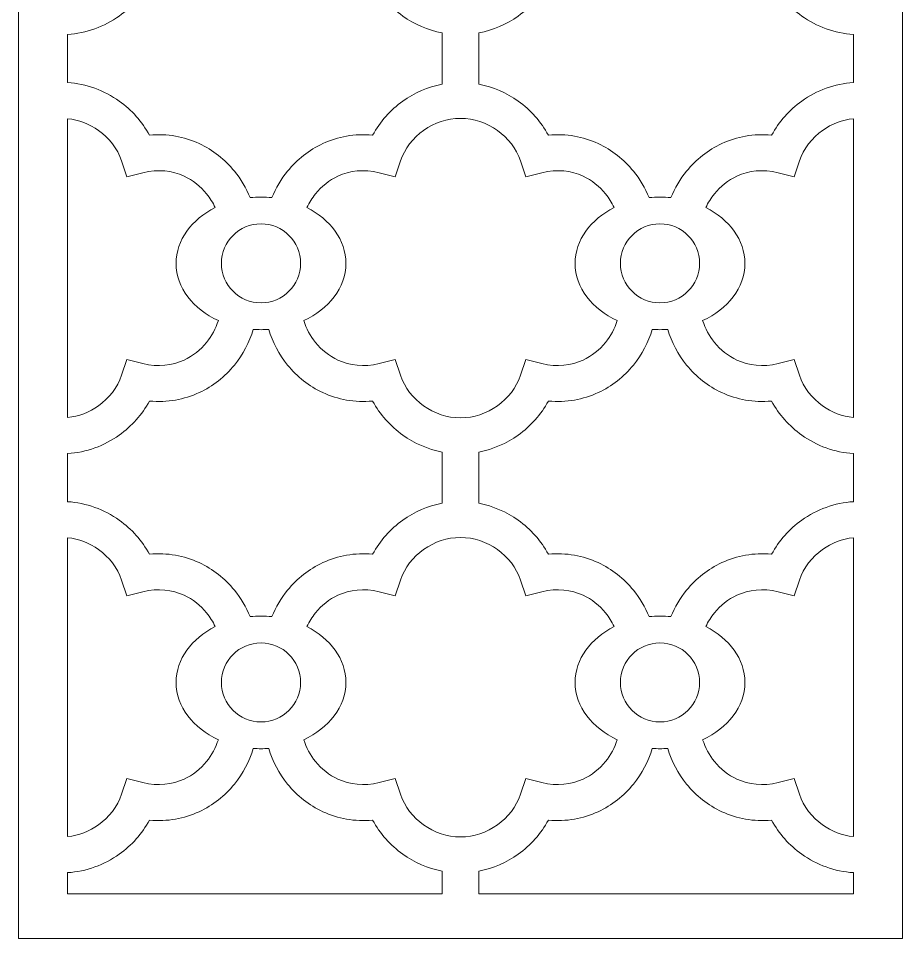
# Model space of a CAD drawing. Header units: centimetres. Extents: x -15.6 to -1.9, y -5.3 to 9.5.
# Drawn here: x -15.62 to -8.98, y -5.25 to 1.66 of the extents above; entities that cross this region are included whole.
import ezdxf

# ---------------------------------------------------------------- set-up
doc = ezdxf.new("R2010")
doc.units = ezdxf.units.CM
doc.header["$MEASUREMENT"] = 0
doc.layers.add('layer 1', color=7, linetype='Continuous')

msp = doc.modelspace()

# ---------------------------------------------------------------- linework, layer by layer
at = {"layer": 'layer 1', "lineweight": 9}
for points, knots in [([(-8.98358, 3.29263), (-8.98358, 3.29263), (-8.98358, -5.25445), (-8.98358, -5.25445), (-8.98358, -5.25445), (-8.98358, -5.25445), (-15.62365, -5.25445), (-15.62365, -5.25445), (-15.62365, -5.25445), (-15.62365, -5.25445), (-15.62365, 3.29263), (-15.62365, 3.29263), (-15.62365, 3.29263), (-15.62365, 3.29263), (-15.62365, 3.2931), (-15.62365, 3.2931), (-15.62365, 3.2931), (-15.62365, 3.2931), (-15.62365, 9.5), (-15.62365, 9.5), (-15.62365, 9.5), (-15.62365, 9.5), (-8.98358, 9.5), (-8.98358, 9.5), (-8.98358, 9.5), (-8.98358, 9.5), (-8.98358, 3.29274), (-8.98358, 3.29274), (-8.98358, 3.29274), (-8.98358, 3.29274), (-8.98358, 3.29263), (-8.98358, 3.29263)], [0, 0, 0, 0, 0.1111111, 0.1111111, 0.1111111, 0.1111111, 0.2222222, 0.2222222, 0.2222222, 0.2222222, 0.3333333, 0.3333333, 0.3333333, 0.3333333, 0.4444444, 0.4444444, 0.4444444, 0.4444444, 0.5555556, 0.5555556, 0.5555556, 0.5555556, 0.6666667, 0.6666667, 0.6666667, 0.6666667, 0.7777778, 0.7777778, 0.7777778, 0.7777778, 1, 1, 1, 1]), ([(-15.25475, 1.17509), (-15.25475, 1.17509), (-15.25475, 1.5364), (-15.25475, 1.5364), (-15.25475, 1.5364), (-15.11406, 1.54488), (-14.97918, 1.59506), (-14.86622, 1.6755), (-14.86622, 1.6755), (-14.77293, 1.74193), (-14.69445, 1.82937), (-14.63987, 1.93135), (-14.63987, 1.93135), (-14.50476, 1.91819), (-14.378, 1.94259), (-14.26644, 1.9943), (-14.26644, 1.9943), (-14.16252, 2.04246), (-14.07229, 2.11435), (-14.00127, 2.20162), (-14.00127, 2.20162), (-13.93708, 2.28048), (-13.88853, 2.37181), (-13.85969, 2.46936), (-13.85969, 2.46936), (-13.84057, 2.468), (-13.82122, 2.46726), (-13.80166, 2.46726), (-13.80166, 2.46726), (-13.78211, 2.46726), (-13.76277, 2.468), (-13.74365, 2.46936), (-13.74365, 2.46936), (-13.71482, 2.3718), (-13.66626, 2.28048), (-13.60207, 2.20162), (-13.60207, 2.20162), (-13.53104, 2.11435), (-13.44082, 2.04246), (-13.3369, 1.9943), (-13.3369, 1.9943), (-13.22535, 1.94259), (-13.09858, 1.91819), (-12.96347, 1.93136), (-12.96347, 1.93136), (-12.90889, 1.82937), (-12.83042, 1.74193), (-12.73712, 1.6755), (-12.73712, 1.6755), (-12.64943, 1.61305), (-12.54851, 1.56884), (-12.44194, 1.54822), (-12.44194, 1.54822), (-12.44194, 1.54822), (-12.44194, 1.16337), (-12.44194, 1.16337), (-12.44194, 1.16337), (-12.54839, 1.14273), (-12.64922, 1.09856), (-12.73688, 1.03618), (-12.73688, 1.03618), (-12.83023, 0.96976), (-12.90877, 0.88229), (-12.96342, 0.78025), (-12.96342, 0.78025), (-13.09856, 0.79342), (-13.22533, 0.76903), (-13.3369, 0.71732), (-13.3369, 0.71732), (-13.44082, 0.66916), (-13.53104, 0.59727), (-13.60207, 0.51), (-13.60207, 0.51), (-13.65079, 0.45014), (-13.69051, 0.3831), (-13.71944, 0.31161), (-13.71944, 0.31161), (-13.74637, 0.31435), (-13.77381, 0.31577), (-13.80166, 0.31577), (-13.80166, 0.31577), (-13.82953, 0.31577), (-13.85698, 0.31435), (-13.88391, 0.31161), (-13.88391, 0.31161), (-13.91283, 0.3831), (-13.95255, 0.45014), (-14.00127, 0.51), (-14.00127, 0.51), (-14.0723, 0.59727), (-14.16252, 0.66916), (-14.26644, 0.71732), (-14.26644, 0.71732), (-14.378, 0.76903), (-14.50476, 0.79342), (-14.63988, 0.78026), (-14.63988, 0.78026), (-14.69446, 0.88227), (-14.7728, 0.9695), (-14.86594, 1.03579), (-14.86594, 1.03579), (-14.97887, 1.11614), (-15.11379, 1.16623), (-15.25475, 1.17509)], [0, 0, 0, 0, 0.037037, 0.037037, 0.037037, 0.037037, 0.0740741, 0.0740741, 0.0740741, 0.0740741, 0.1111111, 0.1111111, 0.1111111, 0.1111111, 0.1481481, 0.1481481, 0.1481481, 0.1481481, 0.1851852, 0.1851852, 0.1851852, 0.1851852, 0.2222222, 0.2222222, 0.2222222, 0.2222222, 0.2592593, 0.2592593, 0.2592593, 0.2592593, 0.2962963, 0.2962963, 0.2962963, 0.2962963, 0.3333333, 0.3333333, 0.3333333, 0.3333333, 0.3703704, 0.3703704, 0.3703704, 0.3703704, 0.4074074, 0.4074074, 0.4074074, 0.4074074, 0.4444444, 0.4444444, 0.4444444, 0.4444444, 0.4814815, 0.4814815, 0.4814815, 0.4814815, 0.5185185, 0.5185185, 0.5185185, 0.5185185, 0.5555556, 0.5555556, 0.5555556, 0.5555556, 0.5925926, 0.5925926, 0.5925926, 0.5925926, 0.6296296, 0.6296296, 0.6296296, 0.6296296, 0.6666667, 0.6666667, 0.6666667, 0.6666667, 0.7037037, 0.7037037, 0.7037037, 0.7037037, 0.7407407, 0.7407407, 0.7407407, 0.7407407, 0.7777778, 0.7777778, 0.7777778, 0.7777778, 0.8148148, 0.8148148, 0.8148148, 0.8148148, 0.8518519, 0.8518519, 0.8518519, 0.8518519, 0.8888889, 0.8888889, 0.8888889, 0.8888889, 0.9259259, 0.9259259, 0.9259259, 0.9259259, 1, 1, 1, 1]), ([(-9.35247, 1.5364), (-9.35247, 1.5364), (-9.35247, 1.17522), (-9.35247, 1.17522), (-9.35247, 1.17522), (-9.49301, 1.16671), (-9.6278, 1.11656), (-9.74076, 1.03618), (-9.74076, 1.03618), (-9.83411, 0.96976), (-9.91265, 0.88229), (-9.96729, 0.78025), (-9.96729, 0.78025), (-10.10243, 0.79342), (-10.22921, 0.76903), (-10.34077, 0.71732), (-10.34077, 0.71732), (-10.44469, 0.66916), (-10.53492, 0.59727), (-10.60595, 0.51), (-10.60595, 0.51), (-10.65467, 0.45014), (-10.69439, 0.38311), (-10.72331, 0.31162), (-10.72331, 0.31162), (-10.75024, 0.31435), (-10.77768, 0.31577), (-10.80554, 0.31577), (-10.80554, 0.31577), (-10.83339, 0.31577), (-10.86084, 0.31435), (-10.88778, 0.31161), (-10.88778, 0.31161), (-10.9167, 0.3831), (-10.95641, 0.45014), (-11.00513, 0.51), (-11.00513, 0.51), (-11.07616, 0.59727), (-11.16639, 0.66916), (-11.27031, 0.71732), (-11.27031, 0.71732), (-11.38187, 0.76903), (-11.50862, 0.79342), (-11.64374, 0.78026), (-11.64374, 0.78026), (-11.69832, 0.88227), (-11.77666, 0.9695), (-11.86982, 1.03579), (-11.86982, 1.03579), (-11.95752, 1.0982), (-12.0585, 1.14234), (-12.16527, 1.16311), (-12.16527, 1.16311), (-12.16527, 1.16311), (-12.16527, 1.54822), (-12.16527, 1.54822), (-12.16527, 1.54822), (-12.05868, 1.56884), (-11.95778, 1.61305), (-11.87008, 1.6755), (-11.87008, 1.6755), (-11.77679, 1.74193), (-11.69832, 1.82937), (-11.64373, 1.93135), (-11.64373, 1.93135), (-11.50862, 1.91819), (-11.38186, 1.94259), (-11.27031, 1.9943), (-11.27031, 1.9943), (-11.16639, 2.04246), (-11.07616, 2.11435), (-11.00513, 2.20162), (-11.00513, 2.20162), (-10.94094, 2.28048), (-10.89239, 2.37181), (-10.86356, 2.46936), (-10.86356, 2.46936), (-10.84444, 2.468), (-10.8251, 2.46726), (-10.80554, 2.46726), (-10.80554, 2.46726), (-10.78598, 2.46726), (-10.76665, 2.468), (-10.74753, 2.46936), (-10.74753, 2.46936), (-10.71869, 2.37181), (-10.67014, 2.28048), (-10.60594, 2.20162), (-10.60594, 2.20162), (-10.53492, 2.11435), (-10.44469, 2.04246), (-10.34077, 1.9943), (-10.34077, 1.9943), (-10.22921, 1.94259), (-10.10245, 1.91819), (-9.96734, 1.93136), (-9.96734, 1.93136), (-9.91275, 1.82937), (-9.83429, 1.74193), (-9.741, 1.6755), (-9.741, 1.6755), (-9.62803, 1.59506), (-9.49315, 1.54488), (-9.35247, 1.5364)], [0, 0, 0, 0, 0.037037, 0.037037, 0.037037, 0.037037, 0.0740741, 0.0740741, 0.0740741, 0.0740741, 0.1111111, 0.1111111, 0.1111111, 0.1111111, 0.1481481, 0.1481481, 0.1481481, 0.1481481, 0.1851852, 0.1851852, 0.1851852, 0.1851852, 0.2222222, 0.2222222, 0.2222222, 0.2222222, 0.2592593, 0.2592593, 0.2592593, 0.2592593, 0.2962963, 0.2962963, 0.2962963, 0.2962963, 0.3333333, 0.3333333, 0.3333333, 0.3333333, 0.3703704, 0.3703704, 0.3703704, 0.3703704, 0.4074074, 0.4074074, 0.4074074, 0.4074074, 0.4444444, 0.4444444, 0.4444444, 0.4444444, 0.4814815, 0.4814815, 0.4814815, 0.4814815, 0.5185185, 0.5185185, 0.5185185, 0.5185185, 0.5555556, 0.5555556, 0.5555556, 0.5555556, 0.5925926, 0.5925926, 0.5925926, 0.5925926, 0.6296296, 0.6296296, 0.6296296, 0.6296296, 0.6666667, 0.6666667, 0.6666667, 0.6666667, 0.7037037, 0.7037037, 0.7037037, 0.7037037, 0.7407407, 0.7407407, 0.7407407, 0.7407407, 0.7777778, 0.7777778, 0.7777778, 0.7777778, 0.8148148, 0.8148148, 0.8148148, 0.8148148, 0.8518519, 0.8518519, 0.8518519, 0.8518519, 0.8888889, 0.8888889, 0.8888889, 0.8888889, 0.9259259, 0.9259259, 0.9259259, 0.9259259, 1, 1, 1, 1]), ([(-15.25475, -1.34037), (-15.25475, -1.34037), (-15.25475, 0.90407), (-15.25475, 0.90407), (-15.25475, 0.90407), (-15.17058, 0.89577), (-15.09031, 0.86455), (-15.0224, 0.81623), (-15.0224, 0.81623), (-14.94275, 0.75956), (-14.88038, 0.67996), (-14.84897, 0.58685), (-14.84897, 0.58685), (-14.84897, 0.58685), (-14.80905, 0.46859), (-14.80905, 0.46859), (-14.80905, 0.46859), (-14.80905, 0.46859), (-14.68828, 0.49872), (-14.68828, 0.49872), (-14.68828, 0.49872), (-14.57466, 0.52707), (-14.46886, 0.51382), (-14.37955, 0.47243), (-14.37955, 0.47243), (-14.31357, 0.44186), (-14.25607, 0.39594), (-14.21058, 0.34006), (-14.21058, 0.34006), (-14.18489, 0.30849), (-14.16304, 0.27371), (-14.14567, 0.23665), (-14.14567, 0.23665), (-14.32197, 0.14786), (-14.43915, -0.00693), (-14.43915, -0.1824), (-14.43915, -0.1824), (-14.43915, -0.36554), (-14.31145, -0.52616), (-14.12211, -0.6127), (-14.12211, -0.6127), (-14.14116, -0.67244), (-14.1714, -0.72809), (-14.21058, -0.77623), (-14.21058, -0.77623), (-14.25607, -0.83212), (-14.31357, -0.87803), (-14.37955, -0.90861), (-14.37955, -0.90861), (-14.46886, -0.95), (-14.57466, -0.96325), (-14.68828, -0.9349), (-14.68828, -0.9349), (-14.68828, -0.9349), (-14.8091, -0.90475), (-14.8091, -0.90475), (-14.8091, -0.90475), (-14.8091, -0.90475), (-14.84897, -1.02303), (-14.84897, -1.02303), (-14.84897, -1.02303), (-14.88031, -1.11603), (-14.94284, -1.19589), (-15.02267, -1.25274), (-15.02267, -1.25274), (-15.09054, -1.30107), (-15.17075, -1.33229), (-15.25475, -1.34037)], [0, 0, 0, 0, 0.0555556, 0.0555556, 0.0555556, 0.0555556, 0.1111111, 0.1111111, 0.1111111, 0.1111111, 0.1666667, 0.1666667, 0.1666667, 0.1666667, 0.2222222, 0.2222222, 0.2222222, 0.2222222, 0.2777778, 0.2777778, 0.2777778, 0.2777778, 0.3333333, 0.3333333, 0.3333333, 0.3333333, 0.3888889, 0.3888889, 0.3888889, 0.3888889, 0.4444444, 0.4444444, 0.4444444, 0.4444444, 0.5, 0.5, 0.5, 0.5, 0.5555556, 0.5555556, 0.5555556, 0.5555556, 0.6111111, 0.6111111, 0.6111111, 0.6111111, 0.6666667, 0.6666667, 0.6666667, 0.6666667, 0.7222222, 0.7222222, 0.7222222, 0.7222222, 0.7777778, 0.7777778, 0.7777778, 0.7777778, 0.8333333, 0.8333333, 0.8333333, 0.8333333, 0.8888889, 0.8888889, 0.8888889, 0.8888889, 1, 1, 1, 1]), ([(-11.12598, -0.6127), (-11.31532, -0.52616), (-11.44301, -0.36554), (-11.44301, -0.1824), (-11.44301, -0.1824), (-11.44301, -0.00693), (-11.32585, 0.14786), (-11.14955, 0.23665), (-11.14955, 0.23665), (-11.16691, 0.27371), (-11.18876, 0.30849), (-11.21444, 0.34006), (-11.21444, 0.34006), (-11.25993, 0.39594), (-11.31744, 0.44186), (-11.38342, 0.47243), (-11.38342, 0.47243), (-11.47272, 0.51382), (-11.57853, 0.52707), (-11.69215, 0.49872), (-11.69215, 0.49872), (-11.69215, 0.49872), (-11.81292, 0.46859), (-11.81292, 0.46859), (-11.81292, 0.46859), (-11.81292, 0.46859), (-11.85284, 0.58685), (-11.85284, 0.58685), (-11.85284, 0.58685), (-11.88425, 0.67996), (-11.94663, 0.75956), (-12.02627, 0.81623), (-12.02627, 0.81623), (-12.10618, 0.8731), (-12.20324, 0.90629), (-12.30361, 0.90629), (-12.30361, 0.90629), (-12.40367, 0.90662), (-12.50059, 0.87344), (-12.58042, 0.81663), (-12.58042, 0.81663), (-12.66036, 0.75975), (-12.72299, 0.67986), (-12.75437, 0.58685), (-12.75437, 0.58685), (-12.75437, 0.58685), (-12.79428, 0.46859), (-12.79428, 0.46859), (-12.79428, 0.46859), (-12.79428, 0.46859), (-12.91506, 0.49872), (-12.91506, 0.49872), (-12.91506, 0.49872), (-13.02868, 0.52707), (-13.13448, 0.51383), (-13.22379, 0.47243), (-13.22379, 0.47243), (-13.28977, 0.44186), (-13.34727, 0.39594), (-13.39276, 0.34006), (-13.39276, 0.34006), (-13.41845, 0.30849), (-13.4403, 0.27371), (-13.45767, 0.23665), (-13.45767, 0.23665), (-13.28137, 0.14787), (-13.16419, -0.00692), (-13.16419, -0.1824), (-13.16419, -0.1824), (-13.16419, -0.36554), (-13.29188, -0.52617), (-13.48123, -0.6127), (-13.48123, -0.6127), (-13.46218, -0.67244), (-13.43194, -0.72809), (-13.39276, -0.77623), (-13.39276, -0.77623), (-13.34727, -0.83212), (-13.28977, -0.87803), (-13.22379, -0.90861), (-13.22379, -0.90861), (-13.13448, -0.95), (-13.02868, -0.96325), (-12.91506, -0.9349), (-12.91506, -0.9349), (-12.91506, -0.9349), (-12.79424, -0.90475), (-12.79424, -0.90475), (-12.79424, -0.90475), (-12.79424, -0.90475), (-12.75437, -1.02303), (-12.75437, -1.02303), (-12.75437, -1.02303), (-12.72303, -1.11603), (-12.6605, -1.19589), (-12.58067, -1.25274), (-12.58067, -1.25274), (-12.50088, -1.30956), (-12.40402, -1.34275), (-12.30402, -1.34246), (-12.30402, -1.34246), (-12.30402, -1.34246), (-12.30319, -1.34246), (-12.30319, -1.34246), (-12.30319, -1.34246), (-12.20318, -1.34275), (-12.10632, -1.30956), (-12.02653, -1.25274), (-12.02653, -1.25274), (-11.94671, -1.19589), (-11.88418, -1.11603), (-11.85284, -1.02303), (-11.85284, -1.02303), (-11.85284, -1.02303), (-11.81297, -0.90475), (-11.81297, -0.90475), (-11.81297, -0.90475), (-11.81297, -0.90475), (-11.69215, -0.9349), (-11.69215, -0.9349), (-11.69215, -0.9349), (-11.57853, -0.96325), (-11.47272, -0.95), (-11.38342, -0.90861), (-11.38342, -0.90861), (-11.31744, -0.87803), (-11.25993, -0.83212), (-11.21444, -0.77623), (-11.21444, -0.77623), (-11.17527, -0.72809), (-11.14503, -0.67244), (-11.12598, -0.6127)], [0, 0, 0, 0, 0.0294118, 0.0294118, 0.0294118, 0.0294118, 0.0588235, 0.0588235, 0.0588235, 0.0588235, 0.0882353, 0.0882353, 0.0882353, 0.0882353, 0.1176471, 0.1176471, 0.1176471, 0.1176471, 0.1470588, 0.1470588, 0.1470588, 0.1470588, 0.1764706, 0.1764706, 0.1764706, 0.1764706, 0.2058824, 0.2058824, 0.2058824, 0.2058824, 0.2352941, 0.2352941, 0.2352941, 0.2352941, 0.2647059, 0.2647059, 0.2647059, 0.2647059, 0.2941176, 0.2941176, 0.2941176, 0.2941176, 0.3235294, 0.3235294, 0.3235294, 0.3235294, 0.3529412, 0.3529412, 0.3529412, 0.3529412, 0.3823529, 0.3823529, 0.3823529, 0.3823529, 0.4117647, 0.4117647, 0.4117647, 0.4117647, 0.4411765, 0.4411765, 0.4411765, 0.4411765, 0.4705882, 0.4705882, 0.4705882, 0.4705882, 0.5, 0.5, 0.5, 0.5, 0.5294118, 0.5294118, 0.5294118, 0.5294118, 0.5588235, 0.5588235, 0.5588235, 0.5588235, 0.5882353, 0.5882353, 0.5882353, 0.5882353, 0.6176471, 0.6176471, 0.6176471, 0.6176471, 0.6470588, 0.6470588, 0.6470588, 0.6470588, 0.6764706, 0.6764706, 0.6764706, 0.6764706, 0.7058824, 0.7058824, 0.7058824, 0.7058824, 0.7352941, 0.7352941, 0.7352941, 0.7352941, 0.7647059, 0.7647059, 0.7647059, 0.7647059, 0.7941176, 0.7941176, 0.7941176, 0.7941176, 0.8235294, 0.8235294, 0.8235294, 0.8235294, 0.8529412, 0.8529412, 0.8529412, 0.8529412, 0.8823529, 0.8823529, 0.8823529, 0.8823529, 0.9117647, 0.9117647, 0.9117647, 0.9117647, 0.9411765, 0.9411765, 0.9411765, 0.9411765, 1, 1, 1, 1]), ([(-9.35247, 0.90418), (-9.35247, 0.90418), (-9.35247, -1.34037), (-9.35247, -1.34037), (-9.35247, -1.34037), (-9.43647, -1.33229), (-9.51668, -1.30107), (-9.58455, -1.25274), (-9.58455, -1.25274), (-9.66438, -1.19589), (-9.7269, -1.11603), (-9.75824, -1.02303), (-9.75824, -1.02303), (-9.75824, -1.02303), (-9.79811, -0.90475), (-9.79811, -0.90475), (-9.79811, -0.90475), (-9.79811, -0.90475), (-9.91893, -0.9349), (-9.91893, -0.9349), (-9.91893, -0.9349), (-10.03254, -0.96325), (-10.13835, -0.95), (-10.22766, -0.90861), (-10.22766, -0.90861), (-10.29364, -0.87803), (-10.35115, -0.83212), (-10.39663, -0.77623), (-10.39663, -0.77623), (-10.43581, -0.72809), (-10.46605, -0.67244), (-10.4851, -0.6127), (-10.4851, -0.6127), (-10.29575, -0.52617), (-10.16806, -0.36555), (-10.16806, -0.1824), (-10.16806, -0.1824), (-10.16806, -0.00692), (-10.28523, 0.14787), (-10.46154, 0.23665), (-10.46154, 0.23665), (-10.44418, 0.27371), (-10.42233, 0.30849), (-10.39663, 0.34006), (-10.39663, 0.34006), (-10.35115, 0.39594), (-10.29364, 0.44186), (-10.22766, 0.47243), (-10.22766, 0.47243), (-10.13835, 0.51383), (-10.03255, 0.52707), (-9.91893, 0.49872), (-9.91893, 0.49872), (-9.91893, 0.49872), (-9.79816, 0.46859), (-9.79816, 0.46859), (-9.79816, 0.46859), (-9.79816, 0.46859), (-9.75824, 0.58685), (-9.75824, 0.58685), (-9.75824, 0.58685), (-9.72686, 0.67986), (-9.66424, 0.75975), (-9.5843, 0.81663), (-9.5843, 0.81663), (-9.5165, 0.86488), (-9.43637, 0.89608), (-9.35247, 0.90418)], [0, 0, 0, 0, 0.0555556, 0.0555556, 0.0555556, 0.0555556, 0.1111111, 0.1111111, 0.1111111, 0.1111111, 0.1666667, 0.1666667, 0.1666667, 0.1666667, 0.2222222, 0.2222222, 0.2222222, 0.2222222, 0.2777778, 0.2777778, 0.2777778, 0.2777778, 0.3333333, 0.3333333, 0.3333333, 0.3333333, 0.3888889, 0.3888889, 0.3888889, 0.3888889, 0.4444444, 0.4444444, 0.4444444, 0.4444444, 0.5, 0.5, 0.5, 0.5, 0.5555556, 0.5555556, 0.5555556, 0.5555556, 0.6111111, 0.6111111, 0.6111111, 0.6111111, 0.6666667, 0.6666667, 0.6666667, 0.6666667, 0.7222222, 0.7222222, 0.7222222, 0.7222222, 0.7777778, 0.7777778, 0.7777778, 0.7777778, 0.8333333, 0.8333333, 0.8333333, 0.8333333, 0.8888889, 0.8888889, 0.8888889, 0.8888889, 1, 1, 1, 1]), ([(-13.80166, 0.11445), (-13.63796, 0.11445), (-13.50438, -0.01892), (-13.50438, -0.1824), (-13.50438, -0.1824), (-13.50438, -0.34585), (-13.63796, -0.47922), (-13.80166, -0.47922), (-13.80166, -0.47922), (-13.96538, -0.47922), (-14.09895, -0.34585), (-14.09895, -0.1824), (-14.09895, -0.1824), (-14.09895, -0.01892), (-13.96538, 0.11445), (-13.80166, 0.11445)], [0, 0, 0, 0, 0.2, 0.2, 0.2, 0.2, 0.4, 0.4, 0.4, 0.4, 0.6, 0.6, 0.6, 0.6, 1, 1, 1, 1]), ([(-10.80554, 0.11445), (-10.64182, 0.11445), (-10.50825, -0.01892), (-10.50825, -0.1824), (-10.50825, -0.1824), (-10.50825, -0.34585), (-10.64182, -0.47922), (-10.80554, -0.47922), (-10.80554, -0.47922), (-10.96926, -0.47922), (-11.10282, -0.34585), (-11.10282, -0.1824), (-11.10282, -0.1824), (-11.10282, -0.01892), (-10.96926, 0.11445), (-10.80554, 0.11445)], [0, 0, 0, 0, 0.2, 0.2, 0.2, 0.2, 0.4, 0.4, 0.4, 0.4, 0.6, 0.6, 0.6, 0.6, 1, 1, 1, 1]), ([(-15.25475, -1.97271), (-15.25475, -1.97271), (-15.25475, -1.61139), (-15.25475, -1.61139), (-15.25475, -1.61139), (-15.11406, -1.60291), (-14.97918, -1.55274), (-14.86622, -1.47229), (-14.86622, -1.47229), (-14.77293, -1.40586), (-14.69445, -1.31843), (-14.63987, -1.21645), (-14.63987, -1.21645), (-14.50476, -1.2296), (-14.378, -1.2052), (-14.26644, -1.15349), (-14.26644, -1.15349), (-14.16252, -1.10533), (-14.07229, -1.03344), (-14.00127, -0.94618), (-14.00127, -0.94618), (-13.93708, -0.86731), (-13.88853, -0.77598), (-13.85969, -0.67843), (-13.85969, -0.67843), (-13.84057, -0.6798), (-13.82122, -0.68054), (-13.80166, -0.68054), (-13.80166, -0.68054), (-13.78211, -0.68054), (-13.76277, -0.6798), (-13.74365, -0.67844), (-13.74365, -0.67844), (-13.71482, -0.77599), (-13.66626, -0.86731), (-13.60207, -0.94618), (-13.60207, -0.94618), (-13.53104, -1.03344), (-13.44082, -1.10533), (-13.3369, -1.15349), (-13.3369, -1.15349), (-13.22535, -1.2052), (-13.09858, -1.2296), (-12.96347, -1.21644), (-12.96347, -1.21644), (-12.90889, -1.31843), (-12.83042, -1.40586), (-12.73712, -1.47229), (-12.73712, -1.47229), (-12.64943, -1.53475), (-12.54851, -1.57896), (-12.44194, -1.59958), (-12.44194, -1.59958), (-12.44194, -1.59958), (-12.44194, -1.98443), (-12.44194, -1.98443), (-12.44194, -1.98443), (-12.54839, -2.00506), (-12.64922, -2.04923), (-12.73688, -2.11161), (-12.73688, -2.11161), (-12.83023, -2.17803), (-12.90877, -2.2655), (-12.96342, -2.36754), (-12.96342, -2.36754), (-13.09856, -2.35437), (-13.22533, -2.37876), (-13.3369, -2.43048), (-13.3369, -2.43048), (-13.44082, -2.47864), (-13.53104, -2.55053), (-13.60207, -2.6378), (-13.60207, -2.6378), (-13.65079, -2.69766), (-13.69051, -2.76469), (-13.71944, -2.83618), (-13.71944, -2.83618), (-13.74637, -2.83344), (-13.77381, -2.83203), (-13.80166, -2.83203), (-13.80166, -2.83203), (-13.82953, -2.83203), (-13.85698, -2.83345), (-13.88391, -2.83618), (-13.88391, -2.83618), (-13.91283, -2.76469), (-13.95255, -2.69766), (-14.00127, -2.6378), (-14.00127, -2.6378), (-14.0723, -2.55053), (-14.16252, -2.47864), (-14.26644, -2.43048), (-14.26644, -2.43048), (-14.378, -2.37877), (-14.50476, -2.35437), (-14.63988, -2.36754), (-14.63988, -2.36754), (-14.69446, -2.26553), (-14.7728, -2.1783), (-14.86594, -2.11201), (-14.86594, -2.11201), (-14.97887, -2.03166), (-15.11379, -1.98157), (-15.25475, -1.97271)], [0, 0, 0, 0, 0.037037, 0.037037, 0.037037, 0.037037, 0.0740741, 0.0740741, 0.0740741, 0.0740741, 0.1111111, 0.1111111, 0.1111111, 0.1111111, 0.1481481, 0.1481481, 0.1481481, 0.1481481, 0.1851852, 0.1851852, 0.1851852, 0.1851852, 0.2222222, 0.2222222, 0.2222222, 0.2222222, 0.2592593, 0.2592593, 0.2592593, 0.2592593, 0.2962963, 0.2962963, 0.2962963, 0.2962963, 0.3333333, 0.3333333, 0.3333333, 0.3333333, 0.3703704, 0.3703704, 0.3703704, 0.3703704, 0.4074074, 0.4074074, 0.4074074, 0.4074074, 0.4444444, 0.4444444, 0.4444444, 0.4444444, 0.4814815, 0.4814815, 0.4814815, 0.4814815, 0.5185185, 0.5185185, 0.5185185, 0.5185185, 0.5555556, 0.5555556, 0.5555556, 0.5555556, 0.5925926, 0.5925926, 0.5925926, 0.5925926, 0.6296296, 0.6296296, 0.6296296, 0.6296296, 0.6666667, 0.6666667, 0.6666667, 0.6666667, 0.7037037, 0.7037037, 0.7037037, 0.7037037, 0.7407407, 0.7407407, 0.7407407, 0.7407407, 0.7777778, 0.7777778, 0.7777778, 0.7777778, 0.8148148, 0.8148148, 0.8148148, 0.8148148, 0.8518519, 0.8518519, 0.8518519, 0.8518519, 0.8888889, 0.8888889, 0.8888889, 0.8888889, 0.9259259, 0.9259259, 0.9259259, 0.9259259, 1, 1, 1, 1]), ([(-9.35247, -1.61139), (-9.35247, -1.61139), (-9.35247, -1.97258), (-9.35247, -1.97258), (-9.35247, -1.97258), (-9.49301, -1.98108), (-9.6278, -2.03123), (-9.74076, -2.11161), (-9.74076, -2.11161), (-9.83411, -2.17803), (-9.91265, -2.2655), (-9.96729, -2.36754), (-9.96729, -2.36754), (-10.10243, -2.35437), (-10.22921, -2.37876), (-10.34077, -2.43048), (-10.34077, -2.43048), (-10.44469, -2.47864), (-10.53492, -2.55053), (-10.60595, -2.6378), (-10.60595, -2.6378), (-10.65467, -2.69766), (-10.69439, -2.76468), (-10.72331, -2.83618), (-10.72331, -2.83618), (-10.75024, -2.83344), (-10.77768, -2.83203), (-10.80554, -2.83203), (-10.80554, -2.83203), (-10.83339, -2.83203), (-10.86084, -2.83345), (-10.88778, -2.83618), (-10.88778, -2.83618), (-10.9167, -2.76469), (-10.95641, -2.69766), (-11.00513, -2.6378), (-11.00513, -2.6378), (-11.07616, -2.55053), (-11.16639, -2.47864), (-11.27031, -2.43048), (-11.27031, -2.43048), (-11.38187, -2.37877), (-11.50862, -2.35437), (-11.64374, -2.36754), (-11.64374, -2.36754), (-11.69832, -2.26553), (-11.77666, -2.1783), (-11.86982, -2.11201), (-11.86982, -2.11201), (-11.95752, -2.0496), (-12.0585, -2.00545), (-12.16527, -1.98469), (-12.16527, -1.98469), (-12.16527, -1.98469), (-12.16527, -1.59958), (-12.16527, -1.59958), (-12.16527, -1.59958), (-12.05868, -1.57897), (-11.95778, -1.53475), (-11.87008, -1.47229), (-11.87008, -1.47229), (-11.77679, -1.40586), (-11.69832, -1.31843), (-11.64373, -1.21645), (-11.64373, -1.21645), (-11.50862, -1.2296), (-11.38186, -1.2052), (-11.27031, -1.15349), (-11.27031, -1.15349), (-11.16639, -1.10533), (-11.07616, -1.03344), (-11.00513, -0.94618), (-11.00513, -0.94618), (-10.94094, -0.86731), (-10.89239, -0.77598), (-10.86356, -0.67843), (-10.86356, -0.67843), (-10.84444, -0.6798), (-10.8251, -0.68054), (-10.80554, -0.68054), (-10.80554, -0.68054), (-10.78598, -0.68054), (-10.76665, -0.6798), (-10.74753, -0.67844), (-10.74753, -0.67844), (-10.71869, -0.77599), (-10.67014, -0.86731), (-10.60594, -0.94618), (-10.60594, -0.94618), (-10.53492, -1.03344), (-10.44469, -1.10533), (-10.34077, -1.15349), (-10.34077, -1.15349), (-10.22921, -1.2052), (-10.10245, -1.2296), (-9.96734, -1.21644), (-9.96734, -1.21644), (-9.91275, -1.31843), (-9.83429, -1.40586), (-9.741, -1.47229), (-9.741, -1.47229), (-9.62803, -1.55274), (-9.49315, -1.60291), (-9.35247, -1.61139)], [0, 0, 0, 0, 0.037037, 0.037037, 0.037037, 0.037037, 0.0740741, 0.0740741, 0.0740741, 0.0740741, 0.1111111, 0.1111111, 0.1111111, 0.1111111, 0.1481481, 0.1481481, 0.1481481, 0.1481481, 0.1851852, 0.1851852, 0.1851852, 0.1851852, 0.2222222, 0.2222222, 0.2222222, 0.2222222, 0.2592593, 0.2592593, 0.2592593, 0.2592593, 0.2962963, 0.2962963, 0.2962963, 0.2962963, 0.3333333, 0.3333333, 0.3333333, 0.3333333, 0.3703704, 0.3703704, 0.3703704, 0.3703704, 0.4074074, 0.4074074, 0.4074074, 0.4074074, 0.4444444, 0.4444444, 0.4444444, 0.4444444, 0.4814815, 0.4814815, 0.4814815, 0.4814815, 0.5185185, 0.5185185, 0.5185185, 0.5185185, 0.5555556, 0.5555556, 0.5555556, 0.5555556, 0.5925926, 0.5925926, 0.5925926, 0.5925926, 0.6296296, 0.6296296, 0.6296296, 0.6296296, 0.6666667, 0.6666667, 0.6666667, 0.6666667, 0.7037037, 0.7037037, 0.7037037, 0.7037037, 0.7407407, 0.7407407, 0.7407407, 0.7407407, 0.7777778, 0.7777778, 0.7777778, 0.7777778, 0.8148148, 0.8148148, 0.8148148, 0.8148148, 0.8518519, 0.8518519, 0.8518519, 0.8518519, 0.8888889, 0.8888889, 0.8888889, 0.8888889, 0.9259259, 0.9259259, 0.9259259, 0.9259259, 1, 1, 1, 1]), ([(-15.25475, -4.48816), (-15.25475, -4.48816), (-15.25475, -2.24372), (-15.25475, -2.24372), (-15.25475, -2.24372), (-15.17058, -2.25202), (-15.09031, -2.28324), (-15.0224, -2.33157), (-15.0224, -2.33157), (-14.94275, -2.38824), (-14.88038, -2.46784), (-14.84897, -2.56094), (-14.84897, -2.56094), (-14.84897, -2.56094), (-14.80905, -2.67921), (-14.80905, -2.67921), (-14.80905, -2.67921), (-14.80905, -2.67921), (-14.68828, -2.64907), (-14.68828, -2.64907), (-14.68828, -2.64907), (-14.57466, -2.62073), (-14.46886, -2.63397), (-14.37955, -2.67536), (-14.37955, -2.67536), (-14.31357, -2.70594), (-14.25607, -2.75186), (-14.21058, -2.80774), (-14.21058, -2.80774), (-14.18489, -2.8393), (-14.16304, -2.87409), (-14.14567, -2.91114), (-14.14567, -2.91114), (-14.32197, -2.99994), (-14.43915, -3.15472), (-14.43915, -3.33019), (-14.43915, -3.33019), (-14.43915, -3.51334), (-14.31145, -3.67394), (-14.12211, -3.7605), (-14.12211, -3.7605), (-14.14116, -3.82024), (-14.1714, -3.87589), (-14.21058, -3.92403), (-14.21058, -3.92403), (-14.25607, -3.97991), (-14.31357, -4.02582), (-14.37955, -4.0564), (-14.37955, -4.0564), (-14.46886, -4.0978), (-14.57466, -4.11105), (-14.68828, -4.08269), (-14.68828, -4.08269), (-14.68828, -4.08269), (-14.8091, -4.05255), (-14.8091, -4.05255), (-14.8091, -4.05255), (-14.8091, -4.05255), (-14.84897, -4.17083), (-14.84897, -4.17083), (-14.84897, -4.17083), (-14.88031, -4.26382), (-14.94284, -4.34368), (-15.02267, -4.40054), (-15.02267, -4.40054), (-15.09054, -4.44886), (-15.17075, -4.48009), (-15.25475, -4.48816)], [0, 0, 0, 0, 0.0555556, 0.0555556, 0.0555556, 0.0555556, 0.1111111, 0.1111111, 0.1111111, 0.1111111, 0.1666667, 0.1666667, 0.1666667, 0.1666667, 0.2222222, 0.2222222, 0.2222222, 0.2222222, 0.2777778, 0.2777778, 0.2777778, 0.2777778, 0.3333333, 0.3333333, 0.3333333, 0.3333333, 0.3888889, 0.3888889, 0.3888889, 0.3888889, 0.4444444, 0.4444444, 0.4444444, 0.4444444, 0.5, 0.5, 0.5, 0.5, 0.5555556, 0.5555556, 0.5555556, 0.5555556, 0.6111111, 0.6111111, 0.6111111, 0.6111111, 0.6666667, 0.6666667, 0.6666667, 0.6666667, 0.7222222, 0.7222222, 0.7222222, 0.7222222, 0.7777778, 0.7777778, 0.7777778, 0.7777778, 0.8333333, 0.8333333, 0.8333333, 0.8333333, 0.8888889, 0.8888889, 0.8888889, 0.8888889, 1, 1, 1, 1]), ([(-11.12598, -3.7605), (-11.31532, -3.67394), (-11.44301, -3.51334), (-11.44301, -3.33019), (-11.44301, -3.33019), (-11.44301, -3.15472), (-11.32585, -2.99993), (-11.14955, -2.91114), (-11.14955, -2.91114), (-11.16691, -2.87409), (-11.18876, -2.8393), (-11.21444, -2.80774), (-11.21444, -2.80774), (-11.25993, -2.75186), (-11.31744, -2.70594), (-11.38342, -2.67536), (-11.38342, -2.67536), (-11.47272, -2.63397), (-11.57853, -2.62073), (-11.69215, -2.64907), (-11.69215, -2.64907), (-11.69215, -2.64907), (-11.81292, -2.67921), (-11.81292, -2.67921), (-11.81292, -2.67921), (-11.81292, -2.67921), (-11.85284, -2.56094), (-11.85284, -2.56094), (-11.85284, -2.56094), (-11.88425, -2.46784), (-11.94663, -2.38824), (-12.02627, -2.33157), (-12.02627, -2.33157), (-12.10618, -2.27469), (-12.20324, -2.24151), (-12.30361, -2.24151), (-12.30361, -2.24151), (-12.40367, -2.24117), (-12.50059, -2.27434), (-12.58042, -2.33116), (-12.58042, -2.33116), (-12.66036, -2.38805), (-12.72299, -2.46794), (-12.75437, -2.56094), (-12.75437, -2.56094), (-12.75437, -2.56094), (-12.79428, -2.67921), (-12.79428, -2.67921), (-12.79428, -2.67921), (-12.79428, -2.67921), (-12.91506, -2.64907), (-12.91506, -2.64907), (-12.91506, -2.64907), (-13.02868, -2.62073), (-13.13448, -2.63397), (-13.22379, -2.67536), (-13.22379, -2.67536), (-13.28977, -2.70594), (-13.34727, -2.75186), (-13.39276, -2.80774), (-13.39276, -2.80774), (-13.41845, -2.8393), (-13.4403, -2.87408), (-13.45767, -2.91114), (-13.45767, -2.91114), (-13.28137, -2.99993), (-13.16419, -3.15472), (-13.16419, -3.33019), (-13.16419, -3.33019), (-13.16419, -3.51334), (-13.29188, -3.67396), (-13.48123, -3.7605), (-13.48123, -3.7605), (-13.46218, -3.82024), (-13.43194, -3.87589), (-13.39276, -3.92403), (-13.39276, -3.92403), (-13.34727, -3.97991), (-13.28977, -4.02582), (-13.22379, -4.0564), (-13.22379, -4.0564), (-13.13448, -4.0978), (-13.02868, -4.11105), (-12.91506, -4.08269), (-12.91506, -4.08269), (-12.91506, -4.08269), (-12.79424, -4.05255), (-12.79424, -4.05255), (-12.79424, -4.05255), (-12.79424, -4.05255), (-12.75437, -4.17083), (-12.75437, -4.17083), (-12.75437, -4.17083), (-12.72303, -4.26382), (-12.6605, -4.34368), (-12.58067, -4.40054), (-12.58067, -4.40054), (-12.50088, -4.45735), (-12.40402, -4.49055), (-12.30402, -4.49026), (-12.30402, -4.49026), (-12.30402, -4.49026), (-12.30319, -4.49026), (-12.30319, -4.49026), (-12.30319, -4.49026), (-12.20318, -4.49055), (-12.10632, -4.45735), (-12.02653, -4.40054), (-12.02653, -4.40054), (-11.94671, -4.34368), (-11.88418, -4.26382), (-11.85284, -4.17083), (-11.85284, -4.17083), (-11.85284, -4.17083), (-11.81297, -4.05255), (-11.81297, -4.05255), (-11.81297, -4.05255), (-11.81297, -4.05255), (-11.69215, -4.08269), (-11.69215, -4.08269), (-11.69215, -4.08269), (-11.57853, -4.11105), (-11.47272, -4.0978), (-11.38342, -4.0564), (-11.38342, -4.0564), (-11.31744, -4.02582), (-11.25993, -3.97991), (-11.21444, -3.92403), (-11.21444, -3.92403), (-11.17527, -3.87589), (-11.14503, -3.82024), (-11.12598, -3.7605)], [0, 0, 0, 0, 0.0294118, 0.0294118, 0.0294118, 0.0294118, 0.0588235, 0.0588235, 0.0588235, 0.0588235, 0.0882353, 0.0882353, 0.0882353, 0.0882353, 0.1176471, 0.1176471, 0.1176471, 0.1176471, 0.1470588, 0.1470588, 0.1470588, 0.1470588, 0.1764706, 0.1764706, 0.1764706, 0.1764706, 0.2058824, 0.2058824, 0.2058824, 0.2058824, 0.2352941, 0.2352941, 0.2352941, 0.2352941, 0.2647059, 0.2647059, 0.2647059, 0.2647059, 0.2941176, 0.2941176, 0.2941176, 0.2941176, 0.3235294, 0.3235294, 0.3235294, 0.3235294, 0.3529412, 0.3529412, 0.3529412, 0.3529412, 0.3823529, 0.3823529, 0.3823529, 0.3823529, 0.4117647, 0.4117647, 0.4117647, 0.4117647, 0.4411765, 0.4411765, 0.4411765, 0.4411765, 0.4705882, 0.4705882, 0.4705882, 0.4705882, 0.5, 0.5, 0.5, 0.5, 0.5294118, 0.5294118, 0.5294118, 0.5294118, 0.5588235, 0.5588235, 0.5588235, 0.5588235, 0.5882353, 0.5882353, 0.5882353, 0.5882353, 0.6176471, 0.6176471, 0.6176471, 0.6176471, 0.6470588, 0.6470588, 0.6470588, 0.6470588, 0.6764706, 0.6764706, 0.6764706, 0.6764706, 0.7058824, 0.7058824, 0.7058824, 0.7058824, 0.7352941, 0.7352941, 0.7352941, 0.7352941, 0.7647059, 0.7647059, 0.7647059, 0.7647059, 0.7941176, 0.7941176, 0.7941176, 0.7941176, 0.8235294, 0.8235294, 0.8235294, 0.8235294, 0.8529412, 0.8529412, 0.8529412, 0.8529412, 0.8823529, 0.8823529, 0.8823529, 0.8823529, 0.9117647, 0.9117647, 0.9117647, 0.9117647, 0.9411765, 0.9411765, 0.9411765, 0.9411765, 1, 1, 1, 1]), ([(-9.35247, -2.24361), (-9.35247, -2.24361), (-9.35247, -4.48816), (-9.35247, -4.48816), (-9.35247, -4.48816), (-9.43647, -4.48009), (-9.51668, -4.44886), (-9.58455, -4.40054), (-9.58455, -4.40054), (-9.66438, -4.34368), (-9.7269, -4.26382), (-9.75824, -4.17083), (-9.75824, -4.17083), (-9.75824, -4.17083), (-9.79811, -4.05255), (-9.79811, -4.05255), (-9.79811, -4.05255), (-9.79811, -4.05255), (-9.91893, -4.08269), (-9.91893, -4.08269), (-9.91893, -4.08269), (-10.03254, -4.11105), (-10.13835, -4.0978), (-10.22766, -4.0564), (-10.22766, -4.0564), (-10.29364, -4.02582), (-10.35115, -3.97991), (-10.39663, -3.92403), (-10.39663, -3.92403), (-10.43581, -3.87589), (-10.46605, -3.82024), (-10.4851, -3.7605), (-10.4851, -3.7605), (-10.29575, -3.67396), (-10.16806, -3.51334), (-10.16806, -3.33019), (-10.16806, -3.33019), (-10.16806, -3.15472), (-10.28523, -2.99992), (-10.46154, -2.91114), (-10.46154, -2.91114), (-10.44418, -2.87408), (-10.42233, -2.8393), (-10.39663, -2.80774), (-10.39663, -2.80774), (-10.35115, -2.75186), (-10.29364, -2.70594), (-10.22766, -2.67536), (-10.22766, -2.67536), (-10.13835, -2.63397), (-10.03255, -2.62073), (-9.91893, -2.64907), (-9.91893, -2.64907), (-9.91893, -2.64907), (-9.79816, -2.67921), (-9.79816, -2.67921), (-9.79816, -2.67921), (-9.79816, -2.67921), (-9.75824, -2.56094), (-9.75824, -2.56094), (-9.75824, -2.56094), (-9.72686, -2.46794), (-9.66424, -2.38805), (-9.5843, -2.33116), (-9.5843, -2.33116), (-9.5165, -2.28291), (-9.43637, -2.25171), (-9.35247, -2.24361)], [0, 0, 0, 0, 0.0555556, 0.0555556, 0.0555556, 0.0555556, 0.1111111, 0.1111111, 0.1111111, 0.1111111, 0.1666667, 0.1666667, 0.1666667, 0.1666667, 0.2222222, 0.2222222, 0.2222222, 0.2222222, 0.2777778, 0.2777778, 0.2777778, 0.2777778, 0.3333333, 0.3333333, 0.3333333, 0.3333333, 0.3888889, 0.3888889, 0.3888889, 0.3888889, 0.4444444, 0.4444444, 0.4444444, 0.4444444, 0.5, 0.5, 0.5, 0.5, 0.5555556, 0.5555556, 0.5555556, 0.5555556, 0.6111111, 0.6111111, 0.6111111, 0.6111111, 0.6666667, 0.6666667, 0.6666667, 0.6666667, 0.7222222, 0.7222222, 0.7222222, 0.7222222, 0.7777778, 0.7777778, 0.7777778, 0.7777778, 0.8333333, 0.8333333, 0.8333333, 0.8333333, 0.8888889, 0.8888889, 0.8888889, 0.8888889, 1, 1, 1, 1]), ([(-13.80166, -3.03335), (-13.63796, -3.03335), (-13.50438, -3.16671), (-13.50438, -3.33019), (-13.50438, -3.33019), (-13.50438, -3.49364), (-13.63796, -3.62701), (-13.80166, -3.62701), (-13.80166, -3.62701), (-13.96538, -3.62701), (-14.09895, -3.49364), (-14.09895, -3.33019), (-14.09895, -3.33019), (-14.09895, -3.16671), (-13.96538, -3.03335), (-13.80166, -3.03335)], [0, 0, 0, 0, 0.2, 0.2, 0.2, 0.2, 0.4, 0.4, 0.4, 0.4, 0.6, 0.6, 0.6, 0.6, 1, 1, 1, 1]), ([(-10.80554, -3.03335), (-10.64182, -3.03335), (-10.50825, -3.16671), (-10.50825, -3.33019), (-10.50825, -3.33019), (-10.50825, -3.49364), (-10.64182, -3.62701), (-10.80554, -3.62701), (-10.80554, -3.62701), (-10.96926, -3.62701), (-11.10282, -3.49364), (-11.10282, -3.33019), (-11.10282, -3.33019), (-11.10282, -3.16671), (-10.96926, -3.03335), (-10.80554, -3.03335)], [0, 0, 0, 0, 0.2, 0.2, 0.2, 0.2, 0.4, 0.4, 0.4, 0.4, 0.6, 0.6, 0.6, 0.6, 1, 1, 1, 1]), ([(-15.25475, -4.91719), (-15.25475, -4.91719), (-15.25475, -4.75919), (-15.25475, -4.75919), (-15.25475, -4.75919), (-15.11406, -4.7507), (-14.97918, -4.70053), (-14.86622, -4.62009), (-14.86622, -4.62009), (-14.77293, -4.55366), (-14.69445, -4.46622), (-14.63987, -4.36423), (-14.63987, -4.36423), (-14.50476, -4.3774), (-14.378, -4.353), (-14.26644, -4.30129), (-14.26644, -4.30129), (-14.16252, -4.25313), (-14.07229, -4.18123), (-14.00127, -4.09397), (-14.00127, -4.09397), (-13.93708, -4.01511), (-13.88853, -3.92378), (-13.85969, -3.82623), (-13.85969, -3.82623), (-13.84057, -3.82759), (-13.82122, -3.82833), (-13.80166, -3.82833), (-13.80166, -3.82833), (-13.78211, -3.82833), (-13.76277, -3.82759), (-13.74365, -3.82623), (-13.74365, -3.82623), (-13.71482, -3.92379), (-13.66626, -4.01511), (-13.60207, -4.09397), (-13.60207, -4.09397), (-13.53104, -4.18123), (-13.44082, -4.25313), (-13.3369, -4.30129), (-13.3369, -4.30129), (-13.22535, -4.353), (-13.09858, -4.37739), (-12.96347, -4.36423), (-12.96347, -4.36423), (-12.90889, -4.46622), (-12.83042, -4.55366), (-12.73712, -4.62009), (-12.73712, -4.62009), (-12.64943, -4.68254), (-12.54851, -4.72675), (-12.44194, -4.74737), (-12.44194, -4.74737), (-12.44194, -4.74737), (-12.44194, -4.91719), (-12.44194, -4.91719), (-12.44194, -4.91719), (-12.44194, -4.91719), (-15.25475, -4.91719), (-15.25475, -4.91719)], [0, 0, 0, 0, 0.0625, 0.0625, 0.0625, 0.0625, 0.125, 0.125, 0.125, 0.125, 0.1875, 0.1875, 0.1875, 0.1875, 0.25, 0.25, 0.25, 0.25, 0.3125, 0.3125, 0.3125, 0.3125, 0.375, 0.375, 0.375, 0.375, 0.4375, 0.4375, 0.4375, 0.4375, 0.5, 0.5, 0.5, 0.5, 0.5625, 0.5625, 0.5625, 0.5625, 0.625, 0.625, 0.625, 0.625, 0.6875, 0.6875, 0.6875, 0.6875, 0.75, 0.75, 0.75, 0.75, 0.8125, 0.8125, 0.8125, 0.8125, 0.875, 0.875, 0.875, 0.875, 1, 1, 1, 1]), ([(-9.35247, -4.75919), (-9.35247, -4.75919), (-9.35247, -4.91719), (-9.35247, -4.91719), (-9.35247, -4.91719), (-9.35247, -4.91719), (-12.16527, -4.91719), (-12.16527, -4.91719), (-12.16527, -4.91719), (-12.16527, -4.91719), (-12.16527, -4.74737), (-12.16527, -4.74737), (-12.16527, -4.74737), (-12.05868, -4.72676), (-11.95778, -4.68254), (-11.87008, -4.62009), (-11.87008, -4.62009), (-11.77679, -4.55366), (-11.69832, -4.46622), (-11.64373, -4.36423), (-11.64373, -4.36423), (-11.50862, -4.3774), (-11.38186, -4.353), (-11.27031, -4.30129), (-11.27031, -4.30129), (-11.16639, -4.25313), (-11.07616, -4.18123), (-11.00513, -4.09397), (-11.00513, -4.09397), (-10.94094, -4.01511), (-10.89239, -3.92378), (-10.86356, -3.82623), (-10.86356, -3.82623), (-10.84444, -3.82759), (-10.8251, -3.82833), (-10.80554, -3.82833), (-10.80554, -3.82833), (-10.78598, -3.82833), (-10.76665, -3.82759), (-10.74753, -3.82623), (-10.74753, -3.82623), (-10.71869, -3.92379), (-10.67014, -4.01511), (-10.60594, -4.09397), (-10.60594, -4.09397), (-10.53492, -4.18123), (-10.44469, -4.25313), (-10.34077, -4.30129), (-10.34077, -4.30129), (-10.22921, -4.353), (-10.10245, -4.37739), (-9.96734, -4.36423), (-9.96734, -4.36423), (-9.91275, -4.46622), (-9.83429, -4.55366), (-9.741, -4.62009), (-9.741, -4.62009), (-9.62803, -4.70053), (-9.49315, -4.75071), (-9.35247, -4.75919)], [0, 0, 0, 0, 0.0625, 0.0625, 0.0625, 0.0625, 0.125, 0.125, 0.125, 0.125, 0.1875, 0.1875, 0.1875, 0.1875, 0.25, 0.25, 0.25, 0.25, 0.3125, 0.3125, 0.3125, 0.3125, 0.375, 0.375, 0.375, 0.375, 0.4375, 0.4375, 0.4375, 0.4375, 0.5, 0.5, 0.5, 0.5, 0.5625, 0.5625, 0.5625, 0.5625, 0.625, 0.625, 0.625, 0.625, 0.6875, 0.6875, 0.6875, 0.6875, 0.75, 0.75, 0.75, 0.75, 0.8125, 0.8125, 0.8125, 0.8125, 0.875, 0.875, 0.875, 0.875, 1, 1, 1, 1])]:
    msp.add_open_spline(points, degree=3, knots=knots, dxfattribs=at)

doc.saveas('drawing.dxf')
